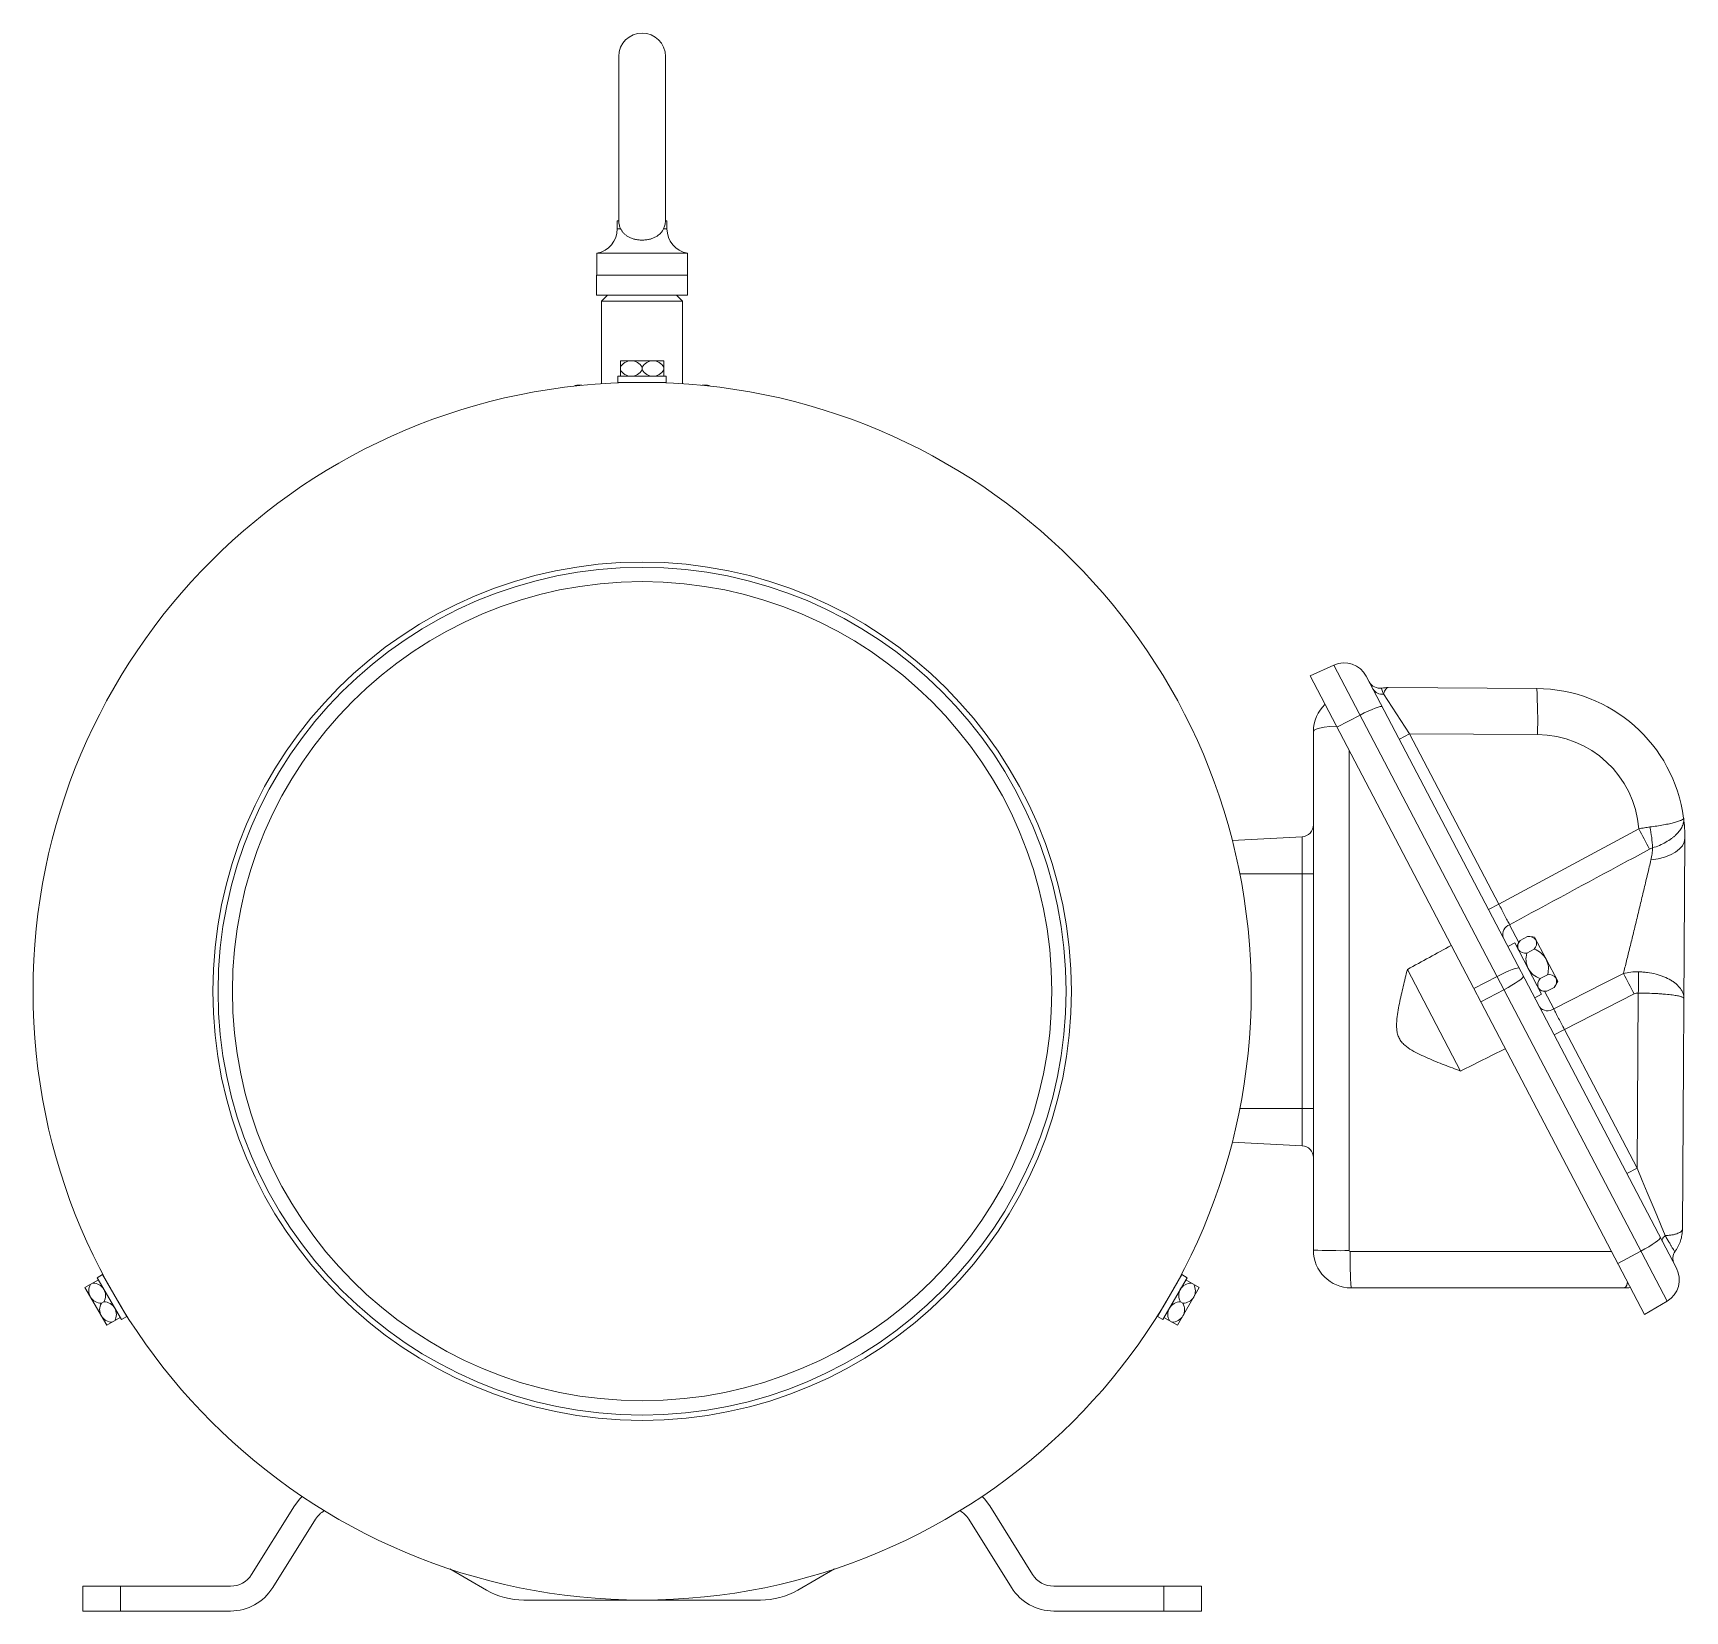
# Paper-space layout '_Left' of a CAD drawing. Header units: inches. Extents: x -6.1 to 10.5, y -6.2 to 9.6.
import ezdxf

# ---------------------------------------------------------------- set-up
doc = ezdxf.new("R2010")
doc.units = ezdxf.units.IN
doc.header["$MEASUREMENT"] = 0

psp = doc.layouts.new('_Left')

# ---------------------------------------------------------------- linework, layer by layer
at = {"color": 7, "linetype": 'Continuous', "lineweight": 15}
for p, q in [((-0.235, 9.404), (-0.235, 7.754)), ((0.235, 7.754), (0.235, 9.404)), ((-0.25, 7.75), (-0.25, 7.67)), ((-0.25, 7.75), (-0.235, 7.75)), ((0.235, 7.75), (0.25, 7.75)), ((0.25, 7.67), (0.25, 7.75)), ((-0.455, 7.424), (-0.455, 7.204)), ((-0.455, 7.424), (0.455, 7.424)), ((0.455, 7.204), (0.455, 7.424)), ((-0.458, 7.204), (-0.458, 7.001)), ((0.457, 7.204), (-0.458, 7.204)), ((0.457, 7.001), (0.457, 7.204)), ((0.457, 7.001), (-0.458, 7.001)), ((-0.347, 7.001), (-0.407, 6.941)), ((0.407, 6.941), (0.347, 7.001)), ((-0.407, 6.941), (-0.407, 6.111)), ((-0.407, 6.941), (0.407, 6.941)), ((0.407, 6.111), (0.407, 6.941)), ((-0.219, 6.343), (0.219, 6.343)), ((-0.219, 6.187), (-0.219, 6.343)), ((0.219, 6.343), (0.219, 6.187)), ((-0.244, 6.187), (-0.244, 6.125)), ((0.243, 6.187), (-0.244, 6.187)), ((0, 6.278), (0, 6.251)), ((0.243, 6.125), (0.243, 6.187)), ((-0.656, 6.095), (-0.605, 6.095)), ((-0.07, 6.125), (-0.244, 6.125)), ((-0.125, 6.125), (-0.125, 6.124)), ((0.243, 6.125), (0.07, 6.125)), ((0.125, 6.124), (0.125, 6.125)), ((0.605, 6.095), (0.656, 6.095)), ((6.957, 3.281), (6.717, 3.171)), ((10.08, -3.252), (6.717, 3.171)), ((10.307, -3.118), (6.957, 3.281)), ((7.282, 3.169), (10.401, -2.787)), ((7.455, 2.99), (7.718, 2.589)), ((7.503, 3.054), (8.996, 3.045)), ((7.22, 2.778), (6.986, 2.657)), ((6.75, -2.605), (6.75, 2.615)), ((7.615, 2.535), (7.718, 2.589)), ((7.718, 2.589), (8.615, 0.877)), ((9.004, 2.581), (7.718, 2.589)), ((7.111, 2.418), (7.111, -2.609)), ((5.934, 1.517), (6.636, 1.554)), ((6.636, -1.554), (6.636, 1.554)), ((8.615, 0.877), (10.024, 1.634)), ((10.486, 1.536), (10.462, -2.394)), ((6.01, 1.18), (6.75, 1.18)), ((8.511, 0.823), (8.615, 0.877)), ((8.903, 0.55), (8.83, 0.511)), ((8.975, 0.543), (9.207, 0.1)), ((8.776, 0.486), (8.706, 0.45)), ((9.045, -0.029), (8.776, 0.486)), ((8.97, 0.422), (8.897, 0.383)), ((7.696, 0.219), (8.231, -0.803)), ((8.597, 0.148), (8.363, 0.027)), ((8.667, 0.015), (8.434, -0.108)), ((9.104, 0.166), (9.031, 0.128)), ((9.171, 0.038), (9.098, 0)), ((8.976, -0.065), (9.045, -0.029)), ((9.976, -0.028), (9.276, -0.385)), ((10.006, -1.781), (10.017, -0.018)), ((9.276, -0.385), (9.172, -0.44)), ((9.276, -0.385), (10.006, -1.781)), ((6.01, -1.18), (6.75, -1.18)), ((5.934, -1.517), (6.636, -1.554)), ((10.006, -1.781), (9.903, -1.835)), ((7.121, -2.619), (9.749, -2.619)), ((10.044, -2.615), (9.811, -2.738)), ((-5.467, -2.904), (-5.603, -2.982)), ((-5.384, -3.361), (-5.603, -2.982)), ((-5.426, -2.851), (-5.48, -2.882)), ((-5.48, -2.882), (-5.236, -3.304)), ((-5.426, -2.851), (-5.339, -3.002)), ((-5.366, -2.954), (-5.367, -2.954)), ((5.236, -3.304), (5.48, -2.882)), ((5.339, -3.002), (5.426, -2.851)), ((5.367, -2.954), (5.366, -2.954)), ((5.603, -2.982), (5.384, -3.361)), ((5.48, -2.882), (5.426, -2.851)), ((5.467, -2.904), (5.603, -2.982)), ((9.88, -2.985), (7.13, -2.985)), ((-5.437, -3.139), (-5.414, -3.126)), ((-5.269, -3.123), (-5.182, -3.273)), ((5.182, -3.273), (5.269, -3.123)), ((5.437, -3.139), (5.414, -3.126)), ((10.307, -3.118), (10.08, -3.252)), ((-5.248, -3.283), (-5.384, -3.361)), ((-5.242, -3.171), (-5.241, -3.17)), ((-5.236, -3.304), (-5.182, -3.273)), ((5.182, -3.273), (5.236, -3.304)), ((5.241, -3.17), (5.242, -3.171)), ((5.384, -3.361), (5.248, -3.283)), ((-3.927, -5.867), (-3.496, -5.178)), ((-3.284, -5.311), (-3.715, -5.999)), ((3.715, -5.999), (3.284, -5.311)), ((3.496, -5.178), (3.927, -5.867)), ((-1.565, -6.025), (-1.934, -5.812)), ((1.934, -5.812), (1.565, -6.025)), ((-5.625, -5.985), (-4.139, -5.985)), ((-5.625, -6.235), (-5.625, -5.985)), ((-5.245, -5.985), (-5.245, -6.235)), ((1.19, -6.125), (-1.19, -6.125)), ((4.139, -5.985), (5.625, -5.985)), ((5.245, -6.235), (5.245, -5.985)), ((5.625, -5.985), (5.625, -6.235)), ((-4.139, -6.235), (-5.625, -6.235)), ((5.625, -6.235), (4.139, -6.235))]:
    psp.add_line(p, q, dxfattribs=at)
at = {"color": 9, "linetype": 'Continuous', "lineweight": 15}
for p, q in [((-0.25, 7.67), (-0.216, 7.67)), ((0.216, 7.67), (0.25, 7.67)), ((8.723, 0.669), (8.817, 0.491)), ((9.074, 0), (9.167, -0.178))]:
    psp.add_line(p, q, dxfattribs=at)
at = {"color": 7, "linetype": 'Continuous', "lineweight": 15, "flags": 128}
for points in [[(7.22, 2.778), (7.262, 2.799), (7.302, 2.818), (7.34, 2.834), (7.373, 2.848), (7.401, 2.857), (7.423, 2.863), (7.437, 2.864), (7.444, 2.861)], [(6.981, 2.667), (6.916, 2.662), (6.86, 2.655), (6.813, 2.646), (6.779, 2.637), (6.757, 2.626), (6.75, 2.615)], [(10.486, 1.536), (10.48, 1.499), (10.462, 1.464), (10.432, 1.431), (10.391, 1.4), (10.34, 1.373), (10.282, 1.35), (10.216, 1.332), (10.145, 1.32)], [(8.597, 0.148), (8.639, 0.169), (8.679, 0.188), (8.717, 0.205), (8.75, 0.218), (8.778, 0.227), (8.8, 0.233), (8.814, 0.234), (8.821, 0.231)], [(9.167, -0.178), (9.669, 0.077), (9.868, 0.178)], [(8.667, 0.015), (8.708, 0.038), (8.746, 0.06), (8.781, 0.082), (8.811, 0.102), (8.835, 0.119), (8.852, 0.134), (8.861, 0.145), (8.862, 0.152)], [(10.006, -1.781), (10.057, -1.903), (10.107, -2.024), (10.156, -2.141), (10.203, -2.253), (10.247, -2.36), (10.289, -2.459)], [(10.044, -2.615), (10.085, -2.592), (10.124, -2.57), (10.158, -2.548), (10.188, -2.528), (10.212, -2.511), (10.229, -2.496), (10.238, -2.485), (10.239, -2.478)], [(10.289, -2.459), (10.28, -2.467), (10.272, -2.475), (10.266, -2.483), (10.261, -2.49), (10.258, -2.497), (10.257, -2.503), (10.257, -2.509), (10.258, -2.514)], [(-3.496, -5.178), (-3.443, -5.108), (-3.418, -5.082)], [(3.418, -5.082), (3.443, -5.108), (3.496, -5.178)]]:
    psp.add_lwpolyline(points, dxfattribs=at)
at = {"color": 7, "linetype": 'Continuous', "lineweight": 15}
for radius in [6.125, 4.317, 4.264, 4.12]:
    psp.add_circle((0, 0), radius, dxfattribs=at)
for centre, radius, start, end in [((0, 9.404), 0.235, 0, 180), ((-0.5, 7.67), 0.25, 280.3698, 0), ((0.5, 7.67), 0.25, 180, 259.6302), ((-0.106, 6.212), 0.131, 91.4105, 149.551), ((-0.113, 6.212), 0.131, 30.449, 88.5895), ((0.113, 6.212), 0.131, 91.4105, 149.551), ((0.106, 6.212), 0.131, 30.449, 88.5895), ((-0.106, 6.317), 0.131, 210.449, 268.5895), ((-0.113, 6.317), 0.131, 271.4105, 329.551), ((0.113, 6.317), 0.131, 210.449, 268.5895), ((0.106, 6.317), 0.131, 271.4105, 329.551), ((-0.656, 6.035), 0.06, 90, 121.0666), ((0.656, 6.035), 0.06, 58.9334, 90), ((7.061, 3.053), 0.25, 27.6383, 114.6383), ((7.419, 3.168), 0.12, 207.6383, 279.4408), ((7.438, 3.089), 0.101, 210.6397, 280.0643), ((3.79, 2.724), 5.216, 358.4276, 3.5301), ((8.986, 1.545), 1.5, 7.5596, 89.6383), ((7.12, 2.615), 0.37, 133.1691, 180), ((8.997, 1.551), 1.03, 4.6085, 89.6383), ((6.63, 1.674), 0.12, 273, 0), ((1.194, -3.12), 10.028, 26.9797, 28.2969), ((9.102, 1.412), 1.059, 1.6091, 13.0857), ((8.76, 0.57), 0.106, 110.2615, 195.6124), ((9.091, 0.322), 0.322, 143.978, 156.7322), ((8.896, 0.449), 0.0904, 136.4892, 199.117), ((8.917, 0.46), 0.0904, 36.1596, 98.7874), ((8.911, 0.228), 0.322, 78.5445, 91.2986), ((8.905, 0.484), 0.0904, 316.4892, 19.117), ((8.883, 0.473), 0.0904, 216.1596, 278.7874), ((9.091, 0.322), 0.203, 162.3558, 252.9209), ((8.911, 0.228), 0.203, 342.3558, 72.9209), ((9.118, 0.077), 0.0904, 36.1596, 98.7874), ((1.089, -4.55), 9.971, 26.9703, 28.3063), ((-1.738, 0.163), 11.757, 359.1187, 0.1579), ((9.097, 0.065), 0.0904, 136.4892, 199.117), ((9.084, 0.089), 0.0904, 216.1596, 278.7874), ((9.091, 0.322), 0.322, 258.5445, 271.2986), ((9.106, 0.1), 0.0904, 316.4892, 19.117), ((8.911, 0.228), 0.322, 323.978, 336.7322), ((9.106, -0.091), 0.106, 219.6642, 305.0152), ((6.63, -1.674), 0.12, 0, 87), ((7.022, 4.773), 7.383, 267.885, 270.6905), ((7.13, -2.605), 0.38, 180, 270), ((7.121, -2.609), 0.01, 180, 270), ((11.051, -2.71), 3.931, 178.6794, 184.0101), ((10.485, -2.687), 0.12, 143.6917, 207.6383), ((10.18, -2.902), 0.25, 300.6383, 27.6383), ((-5.433, -3.014), 0.131, 150.449, 208.5895), ((-5.524, -3.067), 0.131, 31.4105, 89.551), ((5.524, -3.067), 0.131, 90.449, 148.5895), ((5.433, -3.014), 0.131, 331.4105, 29.551), ((9.834, -2.926), 0.0745, 307.6895, 1.1455), ((9.88, -2.615), 0.37, 270, 279.0411), ((-5.436, -3.008), 0.131, 211.4105, 269.551), ((-5.324, -3.204), 0.131, 150.449, 208.5895), ((-5.527, -3.061), 0.131, 330.449, 28.5895), ((-5.415, -3.256), 0.131, 31.4105, 89.551), ((5.415, -3.256), 0.131, 90.449, 148.5895), ((5.527, -3.061), 0.131, 151.4105, 209.551), ((5.436, -3.008), 0.131, 270.449, 328.5895), ((5.324, -3.204), 0.131, 331.4105, 29.551), ((-5.327, -3.198), 0.131, 211.4105, 269.551), ((-5.418, -3.251), 0.131, 330.449, 28.5895), ((5.418, -3.251), 0.131, 151.4105, 209.551), ((5.327, -3.198), 0.131, 270.449, 328.5895), ((-3.072, -5.443), 0.25, 119.4839, 148), ((3.072, -5.443), 0.25, 32, 60.5161), ((-4.139, -5.735), 0.25, 270, 328), ((4.139, -5.735), 0.25, 212, 270), ((-4.139, -5.735), 0.5, 270, 328), ((-1.19, -5.375), 0.75, 240, 270), ((1.19, -5.375), 0.75, 270, 300), ((4.139, -5.735), 0.5, 212, 270)]:
    psp.add_arc(centre, radius, start, end, dxfattribs=at)
for points, knots in [([(-0.235, 7.75), (-0.235, 7.742), (-0.234, 7.734), (-0.232, 7.72), (-0.23, 7.713), (-0.226, 7.693), (-0.221, 7.681), (-0.216, 7.67)], [0, 0, 0, 0, 0.25, 0.25, 0.5, 0.5, 1, 1, 1, 1]), ([(-0.216, 7.67), (-0.211, 7.66), (-0.207, 7.652), (-0.196, 7.637), (-0.19, 7.63), (-0.177, 7.616), (-0.17, 7.61), (-0.154, 7.598), (-0.146, 7.593), (-0.128, 7.583), (-0.118, 7.579), (-0.097, 7.571), (-0.086, 7.567), (-0.069, 7.563), (-0.063, 7.562), (-0.051, 7.56), (-0.045, 7.559), (-0.026, 7.557), (-0.013, 7.556), (0.012, 7.556), (0.025, 7.557), (0.05, 7.56), (0.062, 7.562), (0.086, 7.567), (0.097, 7.571), (0.117, 7.579), (0.127, 7.583), (0.155, 7.598), (0.17, 7.609), (0.19, 7.63), (0.196, 7.637), (0.207, 7.652), (0.211, 7.66), (0.216, 7.67)], [0, 0, 0, 0, 0.0625, 0.0625, 0.125, 0.125, 0.1875, 0.1875, 0.25, 0.25, 0.3125, 0.3125, 0.375, 0.375, 0.40625, 0.40625, 0.4375, 0.4375, 0.5, 0.5, 0.5625, 0.5625, 0.625, 0.625, 0.6875, 0.6875, 0.75, 0.75, 0.875, 0.875, 0.9375, 0.9375, 1, 1, 1, 1]), ([(0.216, 7.67), (0.219, 7.676), (0.221, 7.681), (0.225, 7.693), (0.227, 7.7), (0.23, 7.713), (0.232, 7.72), (0.234, 7.734), (0.235, 7.742), (0.235, 7.75)], [0, 0, 0, 0, 0.25, 0.25, 0.5, 0.5, 0.75, 0.75, 1, 1, 1, 1]), ([(0.235, 7.75), (0.235, 7.75), (0.235, 7.75), (0.235, 7.75), (0.235, 7.75), (0.235, 7.75), (0.235, 7.75), (0.235, 7.75), (0.235, 7.75), (0.235, 7.75)], [0, 0, 0, 0, 0.5, 0.5, 0.75, 0.75, 0.875, 0.875, 1, 1, 1, 1]), ([(7.438, 3.049), (7.436, 3.049), (7.436, 3.044), (7.441, 3.029), (7.443, 3.023), (7.448, 3.008), (7.451, 3), (7.455, 2.99)], [0, 0, 0, 0, 0.5, 0.5, 0.75, 0.75, 1, 1, 1, 1]), ([(7.455, 2.99), (7.459, 3.001), (7.462, 3.01), (7.469, 3.026), (7.473, 3.033), (7.482, 3.044), (7.486, 3.048), (7.494, 3.053), (7.499, 3.054), (7.503, 3.054)], [0, 0, 0, 0, 0.25, 0.25, 0.5, 0.5, 0.75, 0.75, 1, 1, 1, 1]), ([(10.133, 1.652), (10.158, 1.655), (10.182, 1.658), (10.228, 1.666), (10.251, 1.669), (10.293, 1.677), (10.313, 1.681), (10.34, 1.687), (10.349, 1.689), (10.366, 1.693), (10.374, 1.695), (10.397, 1.702), (10.41, 1.706), (10.428, 1.712), (10.433, 1.714), (10.443, 1.718), (10.447, 1.72), (10.459, 1.725), (10.465, 1.729), (10.47, 1.734), (10.472, 1.736), (10.473, 1.739), (10.474, 1.741), (10.473, 1.742)], [0, 0, 0, 0, 0.125, 0.125, 0.25, 0.25, 0.375, 0.375, 0.4375, 0.4375, 0.5, 0.5, 0.625, 0.625, 0.6875, 0.6875, 0.75, 0.75, 0.875, 0.875, 0.9375, 0.9375, 1, 1, 1, 1]), ([(10.16, 1.442), (10.184, 1.449), (10.208, 1.458), (10.253, 1.477), (10.274, 1.488), (10.315, 1.511), (10.333, 1.523), (10.359, 1.542), (10.367, 1.548), (10.383, 1.561), (10.391, 1.568), (10.412, 1.589), (10.424, 1.602), (10.439, 1.623), (10.444, 1.63), (10.452, 1.645), (10.456, 1.652), (10.466, 1.673), (10.47, 1.687), (10.474, 1.708), (10.474, 1.715), (10.475, 1.725), (10.475, 1.729), (10.474, 1.736), (10.474, 1.739), (10.473, 1.742)], [0, 0, 0, 0, 0.125, 0.125, 0.25, 0.25, 0.375, 0.375, 0.4375, 0.4375, 0.5, 0.5, 0.625, 0.625, 0.6875, 0.6875, 0.75, 0.75, 0.875, 0.875, 0.9375, 0.9375, 0.96875, 0.96875, 1, 1, 1, 1]), ([(10.024, 1.634), (10.042, 1.637), (10.061, 1.641), (10.097, 1.647), (10.115, 1.65), (10.133, 1.652)], [0, 0, 0, 0, 0.5, 0.5, 1, 1, 1, 1]), ([(10.131, 1.429), (10.049, 1.385), (9.968, 1.341), (9.886, 1.297), (9.499, 1.088), (9.111, 0.879), (8.723, 0.669)], [0.01020958, 0.01020958, 0.01020958, 0.01020958, 0.017272, 0.017272, 0.017272, 0.05085359, 0.05085359, 0.05085359, 0.05085359]), ([(10.145, 1.32), (10.15, 1.341), (10.154, 1.362), (10.159, 1.403), (10.16, 1.423), (10.16, 1.442)], [0, 0, 0, 0, 0.5, 0.5, 1, 1, 1, 1]), ([(9.868, 0.178), (9.878, 0.219), (9.889, 0.261), (9.91, 0.35), (9.922, 0.396), (9.939, 0.467), (9.945, 0.491), (9.957, 0.539), (9.963, 0.563), (9.981, 0.637), (9.993, 0.686), (10.017, 0.785), (10.029, 0.836), (10.053, 0.935), (10.065, 0.985), (10.088, 1.083), (10.1, 1.131), (10.117, 1.203), (10.123, 1.227), (10.134, 1.274), (10.139, 1.297), (10.145, 1.32)], [0, 0, 0, 0, 0.125, 0.125, 0.25, 0.25, 0.3125, 0.3125, 0.375, 0.375, 0.5, 0.5, 0.625, 0.625, 0.75, 0.75, 0.875, 0.875, 0.9375, 0.9375, 1, 1, 1, 1]), ([(8.615, 0.877), (8.625, 0.857), (8.644, 0.82), (8.664, 0.783), (8.682, 0.747), (8.691, 0.73), (8.708, 0.698), (8.716, 0.683), (8.723, 0.669)], [0, 0, 0, 0, 0.25, 0.5, 0.5, 0.75, 0.75, 1, 1, 1, 1]), ([(7.696, 0.219), (7.681, 0.162), (7.667, 0.105), (7.64, -0.009), (7.627, -0.067), (7.609, -0.153), (7.604, -0.182), (7.595, -0.24), (7.591, -0.269), (7.588, -0.313), (7.587, -0.328), (7.587, -0.357), (7.588, -0.372), (7.591, -0.402), (7.593, -0.416), (7.599, -0.438), (7.601, -0.445), (7.607, -0.459), (7.61, -0.466), (7.62, -0.486), (7.628, -0.498), (7.647, -0.522), (7.657, -0.532), (7.691, -0.562), (7.715, -0.578), (7.766, -0.609), (7.793, -0.623), (7.846, -0.649), (7.873, -0.661), (7.955, -0.696), (8.01, -0.719), (8.12, -0.762), (8.176, -0.783), (8.231, -0.803)], [0, 0, 0, 0, 0.125, 0.125, 0.25, 0.25, 0.3125, 0.3125, 0.375, 0.375, 0.40625, 0.40625, 0.4375, 0.4375, 0.46875, 0.46875, 0.484375, 0.484375, 0.5, 0.5, 0.53125, 0.53125, 0.5625, 0.5625, 0.625, 0.625, 0.6875, 0.6875, 0.75, 0.75, 0.875, 0.875, 1, 1, 1, 1]), ([(9.868, 0.178), (9.892, 0.184), (9.917, 0.189), (9.968, 0.195), (9.993, 0.196), (10.019, 0.195)], [0, 0, 0, 0, 0.5, 0.5, 1, 1, 1, 1]), ([(10.019, 0.195), (10.034, 0.195), (10.049, 0.194), (10.08, 0.192), (10.095, 0.19), (10.139, 0.184), (10.168, 0.179), (10.21, 0.168), (10.223, 0.164), (10.25, 0.155), (10.263, 0.15), (10.3, 0.135), (10.323, 0.124), (10.355, 0.105), (10.365, 0.098), (10.384, 0.085), (10.392, 0.078), (10.417, 0.056), (10.431, 0.041), (10.448, 0.018), (10.453, 0.01), (10.462, -0.006), (10.465, -0.014), (10.474, -0.039), (10.476, -0.055), (10.476, -0.071)], [0, 0, 0, 0, 0.0625, 0.0625, 0.125, 0.125, 0.25, 0.25, 0.3125, 0.3125, 0.375, 0.375, 0.5, 0.5, 0.5625, 0.5625, 0.625, 0.625, 0.75, 0.75, 0.8125, 0.8125, 0.875, 0.875, 1, 1, 1, 1]), ([(10.017, -0.018), (10.01, -0.018), (10.003, -0.019), (9.989, -0.022), (9.982, -0.025), (9.976, -0.028)], [0, 0, 0, 0, 0.5, 0.5, 1, 1, 1, 1]), ([(10.017, -0.018), (10.033, -0.018), (10.048, -0.018), (10.078, -0.019), (10.094, -0.019), (10.138, -0.021), (10.167, -0.022), (10.208, -0.024), (10.222, -0.025), (10.249, -0.027), (10.262, -0.028), (10.299, -0.031), (10.322, -0.033), (10.354, -0.037), (10.364, -0.038), (10.383, -0.041), (10.392, -0.042), (10.416, -0.046), (10.43, -0.049), (10.448, -0.054), (10.453, -0.056), (10.461, -0.059), (10.465, -0.06), (10.473, -0.065), (10.476, -0.068), (10.476, -0.071)], [0, 0, 0, 0, 0.0625, 0.0625, 0.125, 0.125, 0.25, 0.25, 0.3125, 0.3125, 0.375, 0.375, 0.5, 0.5, 0.5625, 0.5625, 0.625, 0.625, 0.75, 0.75, 0.8125, 0.8125, 0.875, 0.875, 1, 1, 1, 1]), ([(9.167, -0.178), (9.174, -0.192), (9.19, -0.222), (9.207, -0.256), (9.226, -0.291), (9.236, -0.31), (9.255, -0.347), (9.265, -0.366), (9.276, -0.385)], [0, 0, 0, 0, 0.25, 0.5, 0.5, 0.75, 0.75, 1, 1, 1, 1]), ([(10.289, -2.459), (10.302, -2.458), (10.315, -2.457), (10.34, -2.454), (10.351, -2.453), (10.373, -2.449), (10.383, -2.446), (10.401, -2.441), (10.409, -2.438), (10.424, -2.432), (10.43, -2.429), (10.442, -2.423), (10.446, -2.419), (10.458, -2.409), (10.462, -2.401), (10.462, -2.394)], [0, 0, 0, 0, 0.125, 0.125, 0.25, 0.25, 0.375, 0.375, 0.5, 0.5, 0.625, 0.625, 0.75, 0.75, 1, 1, 1, 1]), ([(10.289, -2.459), (10.296, -2.472), (10.303, -2.484), (10.316, -2.507), (10.323, -2.518), (10.335, -2.539), (10.34, -2.548), (10.35, -2.565), (10.355, -2.573), (10.364, -2.587), (10.368, -2.593), (10.374, -2.603), (10.377, -2.607), (10.384, -2.616), (10.387, -2.618), (10.388, -2.616)], [0, 0, 0, 0, 0.125, 0.125, 0.25, 0.25, 0.375, 0.375, 0.5, 0.5, 0.625, 0.625, 0.75, 0.75, 1, 1, 1, 1]), ([(10.388, -2.616), (10.394, -2.608), (10.399, -2.6), (10.41, -2.583), (10.415, -2.574), (10.428, -2.548), (10.436, -2.53), (10.449, -2.492), (10.453, -2.473), (10.458, -2.443), (10.459, -2.433), (10.461, -2.414), (10.462, -2.404), (10.462, -2.394)], [0, 0, 0, 0, 0.125, 0.125, 0.25, 0.25, 0.5, 0.5, 0.75, 0.75, 0.875, 0.875, 1, 1, 1, 1])]:
    psp.add_open_spline(points, degree=3, knots=knots, dxfattribs=at)
for points in [[(7.438, 3.049), (7.46, 3.053), (7.481, 3.055), (7.503, 3.054)], [(10.473, 1.742), (10.482, 1.676), (10.487, 1.607), (10.486, 1.536)], [(10.16, 1.442), (10.15, 1.439), (10.14, 1.434), (10.131, 1.429)], [(8.137, 0.46), (7.99, 0.38), (7.843, 0.299), (7.696, 0.219)], [(8.231, -0.803), (8.381, -0.728), (8.531, -0.653), (8.68, -0.578)]]:
    psp.add_open_spline(points, degree=3, dxfattribs=at)

doc.saveas('drawing.dxf')
